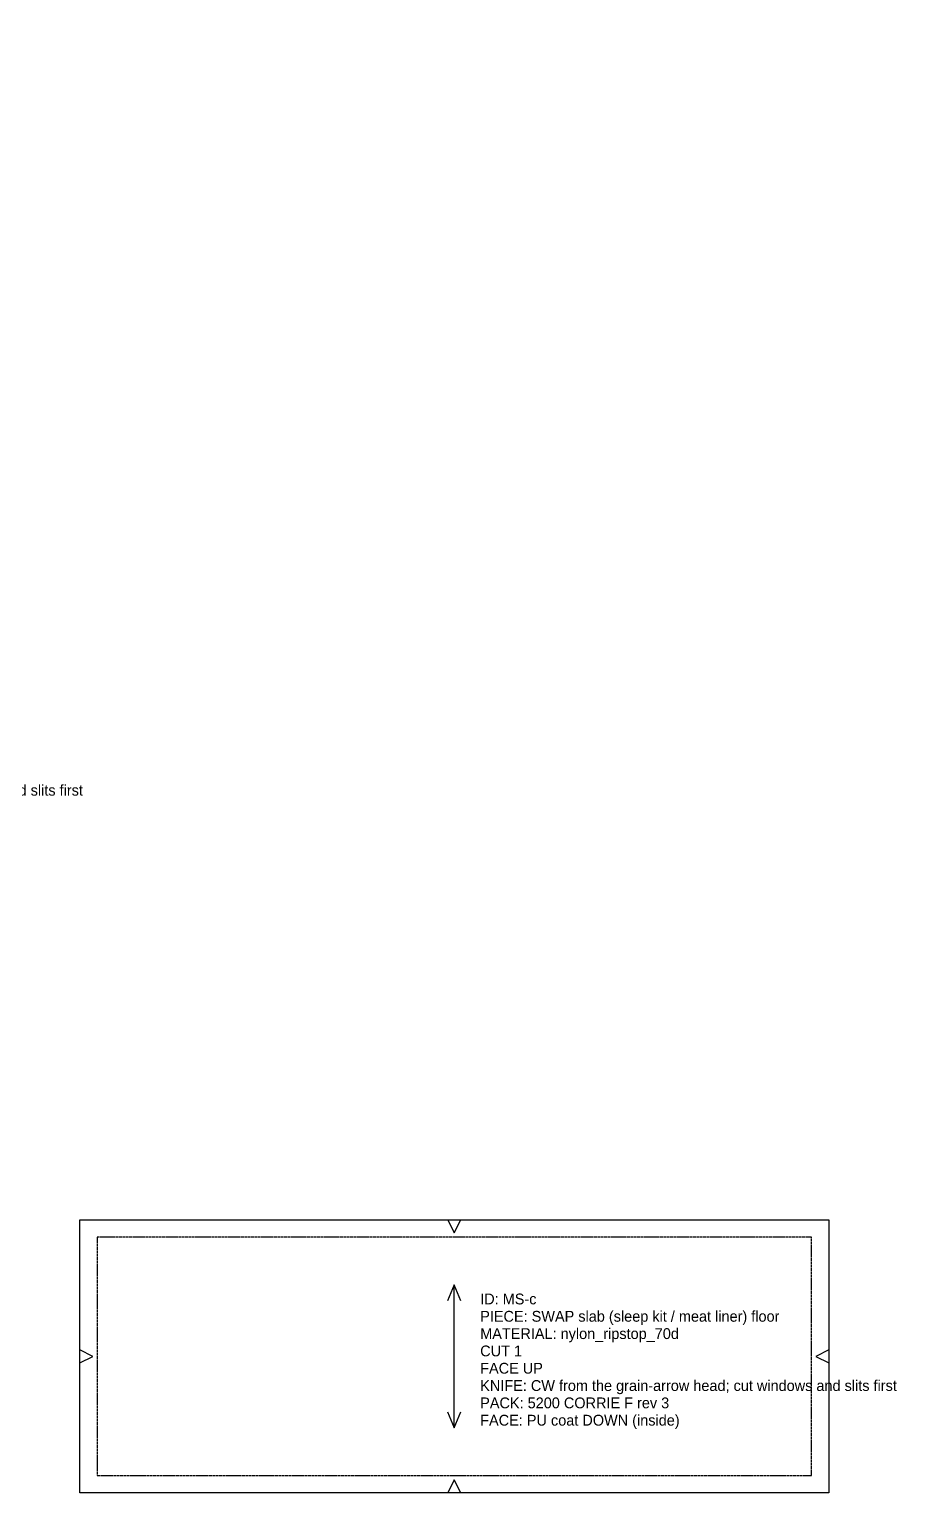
# Model space of a CAD drawing. Header units: millimetres. Extents: x 0 to 1685, y 0 to 1225.
# Drawn here: x 729 to 1129, y 549 to 1225 of the extents above; entities that cross this region are included whole.
import ezdxf

# ---------------------------------------------------------------- set-up
doc = ezdxf.new("R2010")
doc.units = ezdxf.units.MM
doc.linetypes.add('DASHED', pattern=[1.524, 1.27, -0.254])
for name, color, linetype in [('CUT', 7, 'Continuous'), ('GRAIN', 5, 'Continuous'), ('NOTCH', 1, 'Continuous'), ('SEW', 3, 'Continuous'), ('TEXT', 2, 'Continuous')]:
    doc.layers.add(name, color=color, linetype=linetype)

# ---------------------------------------------------------------- blocks, each defined once
blk = doc.blocks.new('MS-b_4')
at = {"layer": 'CUT'}
blk.add_lwpolyline([(-8, -8), (-8, 668), (338, 668), (338, -8)], close=True, dxfattribs=at)
at = {"layer": 'GRAIN'}
for points in [[(168.12, 520.63), (165, 528), (161.88, 520.63)], [(165, 132), (165, 528)], [(161.88, 139.37), (165, 132), (168.12, 139.37)]]:
    blk.add_lwpolyline(points, dxfattribs=at)
at = {"layer": 'NOTCH'}
for points in [[(162, 668), (165, 662), (168, 668)], [(-8, 327), (-2, 330), (-8, 333)], [(338, 333), (332, 330), (338, 327)], [(168, -8), (165, -2), (162, -8)]]:
    blk.add_lwpolyline(points, dxfattribs=at)
at = {"layer": 'SEW', "linetype": 'DASHED'}
blk.add_lwpolyline([(0, 0), (330, 0), (330, 660), (0, 660)], close=True, dxfattribs=at)
at = {"layer": 'TEXT'}
for s, p in [('ID: MS-b', (177, 354)), ('PIECE: SWAP slab (sleep kit / meat liner) frame face', (177, 346)), ('MATERIAL: nylon_ripstop_70d', (177, 338)), ('CUT 1', (177, 330)), ('FACE UP', (177, 322)), ('KNIFE: CW from the grain-arrow head; cut windows and slits first', (177, 314)), ('PACK: 5200 CORRIE F rev 3', (177, 306)), ('FACE: PU coat DOWN (inside)', (177, 298))]:
    blk.add_text(s, height=5, dxfattribs=at).set_placement(p)
blk = doc.blocks.new('MS-c_5')
at = {"layer": 'CUT'}
blk.add_lwpolyline([(-8, -8), (-8, 118), (338, 118), (338, -8)], close=True, dxfattribs=at)
at = {"layer": 'GRAIN'}
for points in [[(168.12, 80.63), (165, 88), (161.88, 80.63)], [(165, 22), (165, 88)], [(161.88, 29.37), (165, 22), (168.12, 29.37)]]:
    blk.add_lwpolyline(points, dxfattribs=at)
at = {"layer": 'NOTCH'}
for points in [[(162, 118), (165, 112), (168, 118)], [(-8, 52), (-2, 55), (-8, 58)], [(338, 58), (332, 55), (338, 52)], [(168, -8), (165, -2), (162, -8)]]:
    blk.add_lwpolyline(points, dxfattribs=at)
at = {"layer": 'SEW', "linetype": 'DASHED'}
blk.add_lwpolyline([(0, 0), (330, 0), (330, 110), (0, 110)], close=True, dxfattribs=at)
at = {"layer": 'TEXT'}
for s, p in [('ID: MS-c', (177, 79)), ('PIECE: SWAP slab (sleep kit / meat liner) floor', (177, 71)), ('MATERIAL: nylon_ripstop_70d', (177, 63)), ('CUT 1', (177, 55)), ('FACE UP', (177, 47)), ('KNIFE: CW from the grain-arrow head; cut windows and slits first', (177, 39)), ('PACK: 5200 CORRIE F rev 3', (177, 31)), ('FACE: PU coat DOWN (inside)', (177, 23))]:
    blk.add_text(s, height=5, dxfattribs=at).set_placement(p)

msp = doc.modelspace()

# ---------------------------------------------------------------- block references
at = {"layer": 'CUT'}
for name, p in [('MS-b_4', (384, 556.8)), ('MS-c_5', (760, 556.8))]:
    msp.add_blockref(name, p, dxfattribs=at)

doc.saveas('drawing.dxf')
